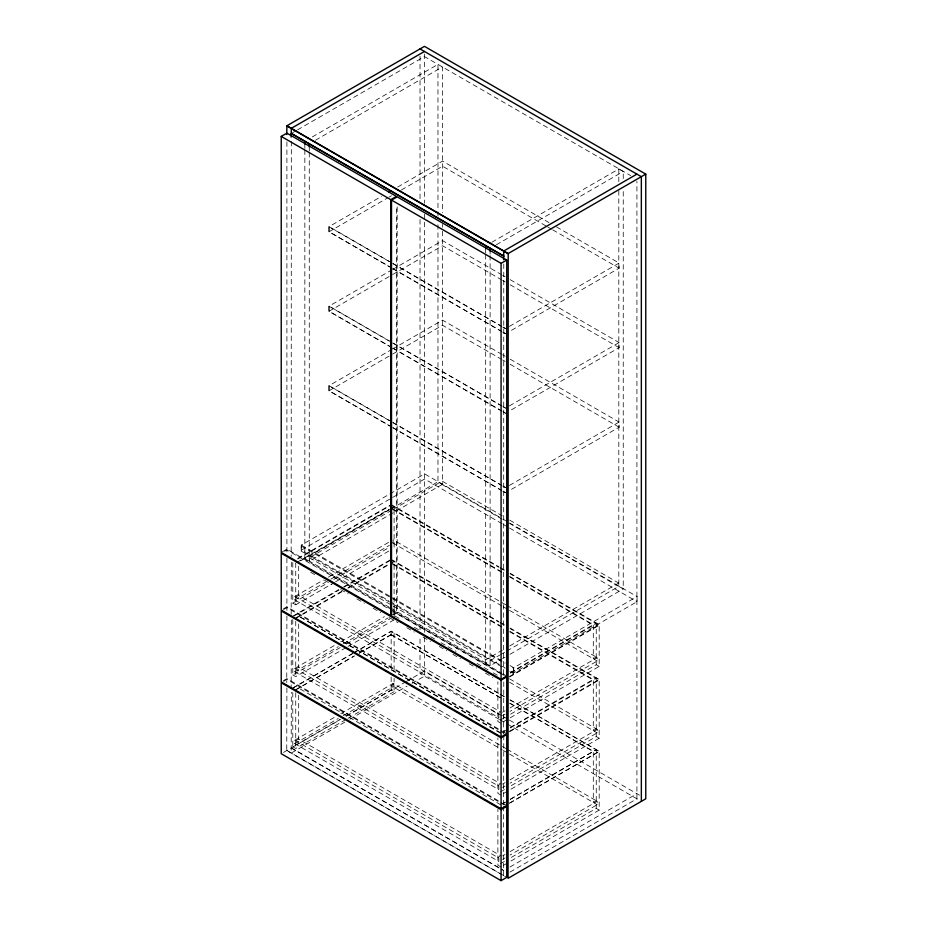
<?xml version="1.0" encoding="UTF-8"?>
<svg xmlns="http://www.w3.org/2000/svg" width="927" height="927" viewBox="0 0 927 927"><rect width="100%" height="100%" fill="white"/><g stroke="black" fill="none" stroke-linecap="round" stroke-linejoin="round"><path stroke-width="0.7" stroke-dasharray="4.63 3.48" d="M292.561 132.723L296.292 130.568M297.532 129.85L424.45 56.57L630.661 175.632M312.306 136.929L437.973 64.38L437.973 210.255M315.493 140.209L442.399 66.941L442.399 212.816M391.553 267.973L328.934 231.82L328.934 226.709L381.449 196.397M397.66 187.034L442.55 161.124L548.981 222.573M328.934 231.82L387.683 197.903M388.934 197.184L391.426 195.748M401.403 189.989L442.55 166.234L546.478 226.234M391.553 347.474L328.934 311.333L328.934 306.223L391.426 270.139M392.677 269.421L442.55 240.626L501.403 274.612M328.934 311.333L391.426 275.249M392.677 274.531L442.55 245.736L501.403 279.722M491.901 242.225L618.819 168.957L623.245 171.518L623.245 180.174M496.327 244.786L623.245 171.518M391.553 426.988L328.934 390.835L328.934 385.725L391.426 349.653M392.677 348.934L442.55 320.139L501.403 354.114M328.934 390.835L391.426 354.763M392.677 354.044L442.55 325.25L501.403 359.224M509.387 326.408L619.109 263.059L619.109 268.17L509.387 331.518M509.387 405.91L619.109 342.561L619.109 347.671L509.387 411.02M282.364 551.75L286.895 549.143L391.461 609.514M284.624 551.298L286.895 549.989L389.317 609.132M301.298 545.933L301.148 551.125L301.298 545.076L424.601 473.894L502.086 518.633M297.776 558.471L389.908 505.285M297.776 559.039L389.908 505.852M296.988 562.33L389.12 509.143M390.371 508.425L394.102 506.269L394.102 548.008M300.719 560.742L389.12 509.711M390.371 508.993L394.102 506.837M304.844 149.907L304.844 558.657L389.444 509.804M390.696 509.085L437.973 481.785L442.399 484.346L442.399 228.702M389.56 607.394L309.409 561.125L309.409 557.718L392.028 510.012M393.291 509.294L442.109 481.101L502.214 515.806M304.844 558.657L309.27 561.206L442.399 484.346M294.763 596.559L498.865 714.393L498.865 717.799L294.763 599.966L294.763 596.559L323.396 580.024M328.378 577.15L389.386 541.924M295.748 597.127L298.691 595.424L500.823 712.121M294.763 599.966L325.887 581.994M330.869 579.12L389.386 545.331M292.793 603.095L295.748 604.798L295.748 563.616L292.793 561.913L292.793 603.095L327.66 582.967M333.882 579.363L389.908 547.023M283.5 608.738L286.895 606.779L501.739 730.824M283.5 609.595L286.895 607.637L499.236 730.233M295.748 604.798L334.346 582.515M335.586 581.785L391.611 549.444M509.387 485.424L619.109 422.075L619.109 427.185L509.387 490.534M292.793 616.154L338.865 589.549M343.836 586.675L389.908 560.082M294.033 616.003L338.865 590.128M343.836 587.243L389.908 560.65M295.748 617.857L341.808 591.264M348.042 587.66L389.12 563.94M390.371 563.222L394.102 561.067L394.102 618.425M295.748 618.425L343.06 591.102M348.042 588.228L389.12 564.508M390.371 563.79L394.102 561.635M294.763 668.402L498.865 786.235L498.865 789.642L294.763 671.808L294.763 668.402L335.852 644.682M340.823 641.797L384.404 616.64M295.748 668.97L298.691 667.266L500.823 783.964M390.788 615.655L396.443 612.388L396.443 206.512M294.763 671.808L338.332 646.652M343.314 643.767L388.146 617.892M393.79 614.775L397.173 612.817L501.75 673.187M292.793 619.56L292.793 674.926L340.105 647.614M346.327 644.022L389.908 618.854M283.5 680.58L286.895 678.622L501.739 802.666M283.5 681.438L286.895 679.468L499.236 802.075M292.793 674.926L295.748 676.629L346.791 647.162M348.042 646.443L394.102 619.839M292.793 687.996L352.561 653.489M353.801 652.77L391.159 631.206L498.911 693.419M292.793 688.158L352.561 653.662M353.801 652.932L391.159 631.368L498.911 693.593M295.748 689.7L354.265 655.91M359.247 653.037L394.102 632.909L394.102 673.106M295.748 689.862L354.265 656.084M359.247 653.199L394.102 633.071M294.763 740.233L498.865 858.078L498.865 861.484L294.763 743.651L294.763 740.233L335.852 716.513M340.823 713.639L393.118 683.454L505.818 748.518M295.748 740.8L298.691 739.097L500.823 855.806M394.102 684.022L391.159 685.725L502.202 749.839M294.763 743.651L338.332 718.483M343.314 715.609L393.118 686.861L393.118 683.454M292.793 692.446L292.793 746.768L340.105 719.456M346.327 715.864L391.159 689.978L394.102 691.681L394.102 678.355M283.5 752.423L340.394 719.572M346.061 716.293L405.087 682.214M406.339 681.496L424.45 671.044L501.97 715.795M292.793 746.768L295.748 748.471L346.791 719.004M348.042 718.286L394.102 691.681M344.821 722.121L291.171 753.106L291.321 692.284M349.792 719.248L407.034 686.212M412.005 683.338L424.45 676.154L424.45 637.788M393.315 606.154L485.98 659.653L502.249 650.256M509.757 645.922L618.668 583.048L618.668 586.455L509.723 523.558M485.678 254.485L485.678 663.234L499.746 655.111M500.615 654.613L505.586 651.739M506.837 651.021L618.819 586.362L623.245 588.923L623.245 190.29M485.678 663.234L490.105 665.783L501.31 659.317M502.55 658.599L505.041 657.162M510.012 654.288L623.245 588.923M510.012 665.574L513.767 667.741L637.058 596.559L637.058 601.669L513.767 672.851L510.012 670.696M510.325 672.562L596.246 622.967L596.246 664.705L510.325 714.311M510.325 673.129L596.246 623.535M513.767 667.741C512.596 682.55 517.023 665.702 509.862 666.513M509.549 676.432L599.19 624.671L599.19 666.409L509.549 718.17M509.549 677L599.19 625.238L510.151 573.825M497.88 713.825L499.85 712.689M596.246 657.034L593.292 658.749L593.292 624.671L509.688 576.409M502.596 712.237L505.088 710.8M510.07 707.927L597.22 657.602L597.22 661.021L510.07 711.333M502.596 715.644L505.088 714.207M500.371 720.059L505.354 717.185M503.315 721.762L508.297 718.888M502.863 731.681L505.354 730.244M510.325 727.371L596.246 677.764L596.246 736.548L510.325 786.142M502.863 732.249L505.354 730.812M510.325 727.938L596.246 678.332M509.549 731.229L599.19 679.468L599.19 738.251L509.549 790.013M509.549 731.797L599.19 680.036L510.151 628.633M497.88 785.667L499.85 784.532M596.246 728.877L593.292 730.58L593.292 679.468L509.688 631.206M502.596 784.08L505.088 782.643M510.07 779.769L597.22 729.445L597.22 732.851L510.07 783.176M502.596 787.486L505.088 786.05M500.371 791.901L505.354 789.028M503.315 793.605L508.297 790.731M502.863 803.524L505.354 802.087M510.325 799.213L596.246 749.607L596.246 808.39L510.325 857.985M502.863 803.697L505.354 802.249M510.325 799.375L596.246 749.781M509.549 803.072L599.19 751.31L599.19 810.094L509.549 861.843M509.549 803.234L599.19 751.484L510.151 700.07M497.88 857.51L499.85 856.374M596.246 800.719L593.292 802.423L593.292 751.31L509.688 703.048M502.596 855.922L505.088 854.485M510.07 851.612L597.22 801.287L597.22 804.694L510.07 855.018M502.596 859.329L505.088 857.892M500.371 863.732L505.354 860.859M503.315 865.436L508.297 862.562M510.001 866.977L636.919 793.709M286.895 687.996L286.744 750.546L503.778 875.679M510.001 872.087L636.919 798.819L636.919 181.356M556.501 226.906L619.109 263.059M547.73 226.964L551.495 229.131M552.747 229.85L619.109 268.17M502.654 275.331L505.157 276.779M510.163 279.664L619.109 342.561M502.654 280.441L505.157 281.889M510.163 284.774L619.109 347.671M391.692 262.781L329.085 226.628L329.085 231.738L391.692 267.891M392.955 263.5L501.889 326.397M503.141 327.115L505.644 328.564M328.934 226.709L391.553 262.862M392.805 263.581L501.739 326.478M503.002 327.208L505.505 328.656M392.955 268.61L501.889 331.507M503.141 332.225L505.644 333.674M392.805 268.691L501.739 331.588M503.002 332.318L505.505 333.766M502.654 354.832L505.157 356.281M510.163 359.178L619.109 422.075M502.654 359.943L505.157 361.391M510.163 364.288L619.109 427.185M391.692 342.283L329.085 306.13L329.085 311.252L391.692 347.393M392.955 343.002L501.889 405.899M503.141 406.629L505.644 408.077M328.934 306.223L391.553 342.364M392.805 343.094L501.739 405.991M503.002 406.71L505.505 408.158M392.955 348.112L501.889 411.009M503.141 411.739L505.644 413.187M392.805 348.204L501.739 411.101M503.002 411.82L505.505 413.268M391.692 421.785L329.085 385.644L329.085 390.754L391.692 426.895M392.955 422.515L501.889 485.412M503.141 486.13L505.644 487.579M328.934 385.725L391.553 421.878M392.805 422.596L501.739 485.493M503.002 486.212L505.505 487.66M392.955 427.625L501.889 490.522M503.141 491.24L505.644 492.689M392.805 427.706L501.739 490.603M503.002 491.333L505.505 492.77M509.723 520.151L618.668 583.048M503.338 519.352L508.332 522.237M509.583 522.955L637.058 596.559M502.214 519.213L442.109 484.508L442.109 481.101M502.086 523.743L424.601 479.004L301.298 550.186L388.784 600.696M503.338 524.462L508.332 527.347M509.583 528.066L637.058 601.669M391.159 504.566L498.911 566.779M500.163 567.498L505.157 570.383M510.151 573.257L599.19 624.671M391.159 505.134L498.911 567.347M500.163 568.066L505.157 570.951M392.399 508.691L502.202 572.086M392.399 509.259L502.202 572.654M509.688 576.976L593.292 625.238M505.818 604.833L393.118 539.769L393.118 543.176M507.069 605.551L597.22 657.602M392.399 542.758L502.202 606.154M503.315 606.791L508.32 609.688M509.572 610.406L597.22 661.021M596.246 664.705L599.19 666.409M391.159 559.363L498.911 621.577M500.163 622.295L505.157 625.18M510.151 628.066L599.19 679.468M391.159 559.931L498.911 622.144M500.163 622.863L505.157 625.748M392.399 563.489L502.202 626.884M392.399 564.056L502.202 627.452M509.688 631.774L593.292 680.036M301.298 545.076L391.287 597.034M392.538 597.753L505.018 662.689M301.148 546.015L505.018 663.547M390.035 601.426L505.018 667.799M301.148 551.125L505.018 668.657M509.862 671.623L513.767 673.709M309.409 557.718L392.063 605.435M390.812 608.112L485.98 663.06L485.98 659.653M392.712 610.233L396.443 612.388M502.99 673.906L506.733 676.061M390.568 609.85L499.236 672.585M500.487 673.315L504.23 675.47M501.414 674.126L393.118 611.611L393.118 613.883M509.572 678.842L597.22 729.445M394.902 616.038L401.889 620.082M414.404 627.312L419.85 630.453M430.684 636.71L436.072 639.815M441.067 642.701L456.038 651.345M477.011 663.454L488.286 669.954M493.291 672.851L498.309 675.748M509.572 682.249L597.22 732.851M596.246 736.548L599.19 738.251M310.719 572.26L315.701 575.146M324.438 580.186L331.924 584.508M340.661 589.56L348.146 593.883M356.883 598.923L364.369 603.245M373.106 608.286L380.591 612.608M389.328 617.649L398.054 622.689M406.791 627.73L414.276 632.052M423.013 637.104L430.499 641.426M439.236 646.467L446.721 650.789M452.955 654.392L460.441 658.715M469.178 663.755L476.663 668.077M485.4 673.118L492.886 677.44M500.163 694.138L505.157 697.023M510.151 699.897L599.19 751.31M500.163 694.311L505.157 697.185M391.159 634.613L502.202 698.726M391.159 634.775L502.202 698.888M509.688 703.211L593.292 751.484M503.187 716.501L508.228 719.41M509.433 720.105L639.514 795.204M499.433 719.445L420.024 673.593L420.024 636.003M500.047 719.792L505.69 723.048M506.942 723.778L640.233 800.731M500.823 723.199L497.88 721.496L497.88 681.716M502.979 731.542L506.733 733.709M500.487 730.951L504.23 733.118M500.823 732.851L298.691 616.154L500.823 733.419M507.069 749.236L597.22 801.287M503.315 750.476L508.32 753.361M509.572 754.091L597.22 804.694M596.246 808.39L599.19 810.094M500.823 795.042L497.88 793.338L497.88 737.962M502.979 803.385L506.733 805.54M500.487 802.794L504.23 804.96M500.823 804.868L298.691 688.158M500.823 866.884L497.88 865.169L497.88 809.398M291.321 747.904L503.778 870.569L291.171 747.985M286.895 750.464L507.104 877.602M618.819 168.957L618.819 181.959M618.819 190.626L618.819 586.362M503.778 264.01L503.628 676.212M503.778 681.913L503.628 734.057M503.778 735.412L503.628 804.914M503.628 806.351L503.628 875.772M490.105 251.263L490.105 254.16M490.105 255.597L490.105 665.783M485.678 248.714L485.678 253.048M442.399 224.369L442.399 227.254M437.973 211.704L437.973 216.037M437.973 224.705L437.973 481.785M424.45 54.021L424.45 203.291M424.45 214.091L424.45 632.77M420.024 56.141L420.024 200.742M420.024 219.537L420.024 630.209M397.173 206.941L397.173 612.817M391.159 631.206L391.159 671.565M391.159 677.116L391.159 689.978M309.27 146.686L309.27 151.02M309.27 152.468L309.27 561.206M304.844 144.137L304.844 148.471M298.691 566.107L298.691 595.424M298.691 623.941L298.691 667.266M298.691 695.238L298.691 739.097M295.748 621.264L295.748 676.629M295.748 692.701L295.748 748.471M291.321 141.344L291.171 556.443M291.321 562.133L291.171 614.277M291.321 619.978L291.171 686.583M286.895 141.819L286.895 552.828M286.895 558.135L286.895 610.476M286.895 615.98L286.744 682.585"/><path stroke-width="1.39" d="M291.171 128.413L424.45 51.46M281.229 136.42L286.895 133.152L396.443 196.397L390.788 199.664L281.229 136.42L281.229 552.411L390.788 615.655L390.788 199.664M388.934 192.074L391.426 190.638M391.518 200.093L397.173 196.825L506.733 260.081L506.733 676.061L501.078 679.329L391.518 616.084L391.518 200.093L501.078 263.338L506.733 260.081M503.628 251.078L636.919 174.125M645.771 174.125L508.054 253.627L286.744 125.852L424.45 46.35L645.771 174.125L645.771 798.819L508.054 878.321L508.205 253.546L286.895 125.771L286.744 134.531M501.078 680.186L506.733 676.919L506.733 733.709L501.078 736.977L281.229 610.047L281.229 553.257L501.078 680.186L501.078 736.977M501.078 737.822L506.733 734.555L506.733 805.54L501.078 808.808L281.229 681.89L281.229 610.905L501.078 737.822L501.078 808.808M501.078 809.665L506.733 806.397L506.733 877.382L501.078 880.65L281.229 753.721L281.229 682.736L501.078 809.665L501.078 880.65M420.024 48.911L641.345 176.686L641.345 801.368M503.778 250.985L503.628 259.757M501.078 263.338L501.078 679.329M490.105 248.378L490.105 251.263M485.678 245.817L485.678 248.714M309.27 143.801L309.27 146.686M304.844 141.24L304.844 144.137M291.321 128.32L291.171 137.092M291.321 133.442L503.778 256.107L291.321 133.442"/></g></svg>
